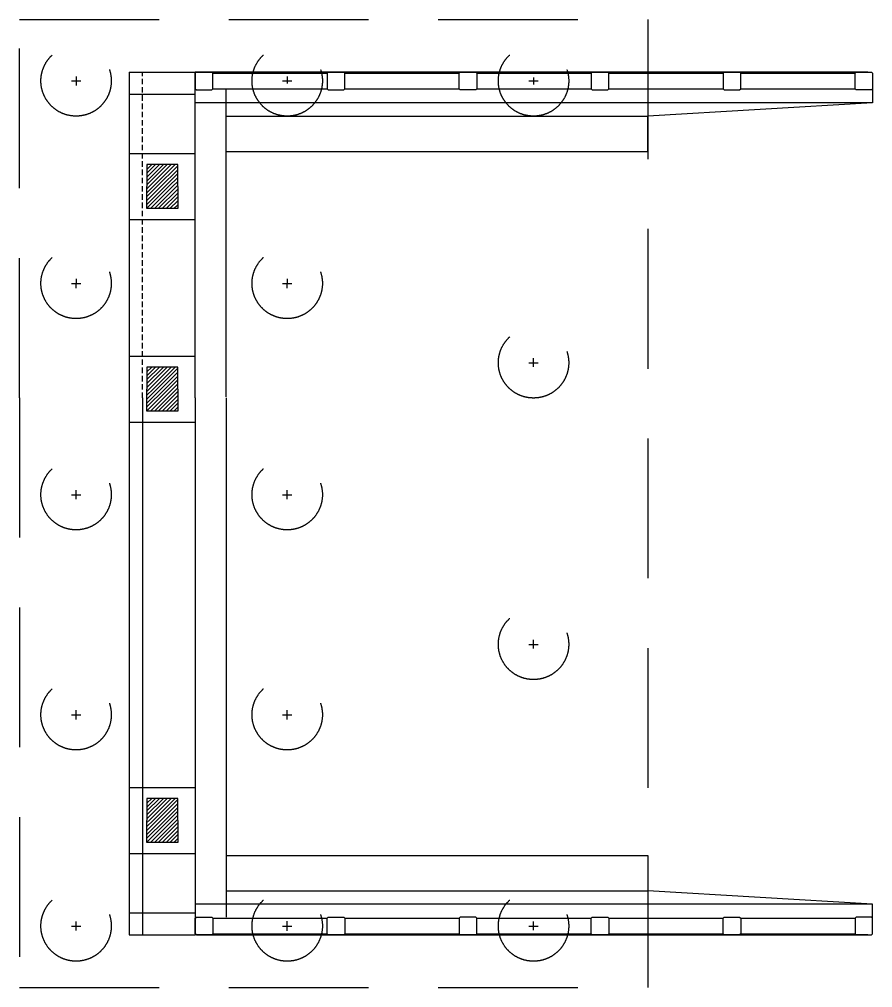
# Model space of a CAD drawing. Header units: millimetres. Extents: x 645430 to 1329725, y -477752 to 44877.
# Drawn here: x 694470 to 704170, y -357863 to -346863 of the extents above; entities that cross this region are included whole.
import ezdxf

# ---------------------------------------------------------------- set-up
doc = ezdxf.new("R2010")
doc.units = ezdxf.units.MM
doc.header["$LTSCALE"] = 250
doc.linetypes.add('DASHED', pattern=[19.05, 12.7, -6.35])
doc.linetypes.add('DASHED2', pattern=[0.375, 0.25, -0.125])
for name, color, linetype in [('Abutment W Line', 200, 'Continuous'), ('Extra Line', 145, 'Continuous'), ('hatch', 35, 'Continuous'), ('Pile', 11, 'Continuous'), ('Ralling', 6, 'Continuous')]:
    doc.layers.add(name, color=color, linetype=linetype)
pattern_1 = [(45, (9986524.455, 496088.378), (-22.09708691, 22.09708691), [])]
pattern_2 = [(45, (9986524.455, 493788.378), (-22.09708691, 22.09708691), [])]
pattern_3 = [(45, (9986524.455, 488888.378), (-22.09708691, 22.09708691), [])]

msp = doc.modelspace()

# ---------------------------------------------------------------- hatches: boundary and pattern name
at = {"layer": 'hatch', "linetype": 'Continuous', "lineweight": 13}
h = msp.add_hatch(dxfattribs=at)
h.set_pattern_fill('ANSI31', color=256, scale=250, style=0)
h.set_pattern_definition(pattern_1)
h.paths.add_polyline_path([(695920.1, -348762.5), (696270.1, -348762.5), (696270.1, -348512.5), (695920.1, -348512.5)])
h = msp.add_hatch(dxfattribs=at)
h.set_pattern_fill('ANSI31', color=256, scale=250, style=0)
h.set_pattern_definition(pattern_1)
h.paths.add_polyline_path([(695920.1, -348762.5), (696270.1, -348762.5), (696270.1, -349012.5), (695920.1, -349012.5)])
h = msp.add_hatch(dxfattribs=at)
h.set_pattern_fill('ANSI31', color=256, scale=250, style=0)
h.set_pattern_definition(pattern_2)
h.paths.add_polyline_path([(695920.1, -351062.5), (696270.1, -351062.5), (696270.1, -350812.5), (695920.1, -350812.5)])
h = msp.add_hatch(dxfattribs=at)
h.set_pattern_fill('ANSI31', color=256, scale=250, style=0)
h.set_pattern_definition(pattern_2)
h.paths.add_polyline_path([(695920.1, -351062.5), (696270.1, -351062.5), (696270.1, -351312.5), (695920.1, -351312.5)])
h = msp.add_hatch(dxfattribs=at)
h.set_pattern_fill('ANSI31', color=256, scale=250, style=0)
h.set_pattern_definition(pattern_3)
h.paths.add_polyline_path([(695920.1, -355962.5), (696270.1, -355962.5), (696270.1, -355712.5), (695920.1, -355712.5)])
h = msp.add_hatch(dxfattribs=at)
h.set_pattern_fill('ANSI31', color=256, scale=250, style=0)
h.set_pattern_definition(pattern_3)
h.paths.add_polyline_path([(695920.1, -355962.5), (696270.1, -355962.5), (696270.1, -356212.5), (695920.1, -356212.5)])

# ---------------------------------------------------------------- linework, layer by layer
at = {"layer": 'Abutment W Line', "ltscale": 5}
for p, q in [((695720.1, -347462.5), (696470.1, -347462.5)), ((695720.1, -347462.5), (695720.1, -357262.5)), ((696470.1, -351162.5), (696470.1, -347462.5)), ((704170.1, -347474.5), (704170.1, -347812.5)), ((696820.1, -351150.5), (696820.1, -347650.5)), ((695720.1, -347712.5), (696470.1, -347712.5)), ((696820.1, -347962.5), (701615.1, -347962.5)), ((701615.1, -348362.5), (701615.1, -347963.1)), ((696820.1, -348362.5), (701615.1, -348362.5)), ((696470.1, -351162.5), (696470.1, -357262.5)), ((696820.1, -351162.5), (696820.1, -357062.5)), ((696820.1, -356362.5), (701615.1, -356362.5)), ((701615.1, -356362.5), (701615.1, -356762.5)), ((696820.1, -356762.5), (701615.1, -356762.5)), ((704170.1, -357250.5), (704170.1, -356912.5)), ((695720.1, -357012.5), (696470.1, -357012.5)), ((695720.1, -357262.5), (696470.1, -357262.5))]:
    msp.add_line(p, q, dxfattribs=at)
at = {"layer": 'Abutment W Line', "linetype": 'DASHED2'}
msp.add_line((695870.1, -351162.5), (695870.1, -347462.5), dxfattribs=at)
at = {"layer": 'Abutment W Line'}
for p, q in [((704170.1, -347812.5), (701615.1, -347962.5)), ((704170.1, -356912.5), (701615.1, -356762.5))]:
    msp.add_line(p, q, dxfattribs=at)
at = {"layer": 'Extra Line'}
for p, q in [((695062.6, -347562.5), (695167.6, -347562.5)), ((695115.1, -347510), (695115.1, -347615)), ((697462.6, -347562.5), (697567.6, -347562.5)), ((697515.1, -347510), (697515.1, -347590)), ((700262.6, -347562.5), (700367.6, -347562.5)), ((700315.1, -347522.5), (700315.1, -347602.5)), ((695062.6, -349862.5), (695167.6, -349862.5)), ((695062.6, -349862.5), (695167.6, -349862.5)), ((695115.1, -349810), (695115.1, -349862.5)), ((695115.1, -349915), (695115.1, -349862.5)), ((697462.6, -349862.5), (697567.6, -349862.5)), ((697462.6, -349862.5), (697567.6, -349862.5)), ((697515.1, -349810), (697515.1, -349862.5)), ((697515.1, -349915), (697515.1, -349862.5)), ((700262.6, -350764.3), (700367.6, -350764.3)), ((700262.6, -350764.3), (700367.6, -350764.3)), ((700315.1, -350810.9), (700315.1, -350711.8)), ((695115.1, -352315), (695115.1, -352210)), ((695062.6, -352262.5), (695167.6, -352262.5)), ((700262.6, -353962.7), (700367.6, -353962.7)), ((700262.6, -353962.7), (700367.6, -353962.7)), ((700315.1, -354009.3), (700315.1, -353910.2)), ((695115.1, -354815), (695115.1, -354710)), ((695062.6, -354762.5), (695167.6, -354762.5)), ((695062.6, -357162.5), (695167.6, -357162.5)), ((695115.1, -357215), (695115.1, -357110)), ((697462.6, -357163), (697567.6, -357163)), ((697515.1, -357215.5), (697515.1, -357107.8)), ((700262.6, -357162.5), (700367.6, -357162.5)), ((700315.1, -357209.1), (700315.1, -357110))]:
    msp.add_line(p, q, dxfattribs=at)
at = {"layer": 'hatch', "linetype": 'Continuous', "lineweight": 25}
for p, q in [((695720.1, -348387.5), (696470.1, -348387.5)), ((695720.1, -349137.5), (696470.1, -349137.5)), ((695720.1, -350687.5), (696470.1, -350687.5)), ((695720.1, -351437.5), (696470.1, -351437.5)), ((695720.1, -355587.5), (696470.1, -355587.5)), ((695720.1, -356337.5), (696470.1, -356337.5))]:
    msp.add_line(p, q, dxfattribs=at)
for points in [[(696270.1, -348762.5), (696270.1, -348512.5), (695920.1, -348512.5), (695920.1, -348762.5)], [(696270.1, -348762.5), (696270.1, -349012.5), (695920.1, -349012.5), (695920.1, -348762.5)], [(696270.1, -351062.5), (696270.1, -350812.5), (695920.1, -350812.5), (695920.1, -351062.5)], [(696270.1, -351062.5), (696270.1, -351312.5), (695920.1, -351312.5), (695920.1, -351062.5)], [(696270.1, -355962.5), (696270.1, -355712.5), (695920.1, -355712.5), (695920.1, -355962.5)], [(696270.1, -355962.5), (696270.1, -356212.5), (695920.1, -356212.5), (695920.1, -355962.5)]]:
    msp.add_lwpolyline(points, dxfattribs=at)
at = {"layer": 'Pile', "linetype": 'DASHED', "ltscale": 0.5}
for p, q in [((694470.1, -346862.7), (701615.1, -346862.7)), ((694470.1, -351162.5), (694470.1, -346862.7)), ((701615.1, -346862.7), (701615.1, -357862.5)), ((694470.1, -351162.5), (694470.1, -357862.5)), ((694470.1, -357862.5), (701615.1, -357862.5))]:
    msp.add_line(p, q, dxfattribs=at)
at = {"layer": 'Pile', "linetype": 'DASHED', "ltscale": 2}
for p, q in [((695870.1, -351162.5), (695870.1, -357262.5)), ((697515.1, -352315), (697515.1, -352210)), ((697462.6, -352262.5), (697567.6, -352262.5)), ((697515.1, -354815), (697515.1, -354710)), ((697462.6, -354762.5), (697567.6, -354762.5))]:
    msp.add_line(p, q, dxfattribs=at)
at = {"layer": 'Pile', "linetype": 'DASHED', "ltscale": 0.5}
for centre in [(695115.1, -347562), (697515.1, -347562), (700315.1, -347562), (695115.1, -349862), (697515.1, -349862), (700315.1, -350764.3), (695115.1, -352262), (697515.1, -352262), (700315.1, -353962.7), (695115.1, -354762), (697515.1, -354762), (695115.1, -357162), (697515.1, -357162.5), (700315.1, -357162.5)]:
    msp.add_circle(centre, 400, dxfattribs=at)
at = {"layer": 'Ralling'}
for p, q in [((704115.1, -347462.5), (696470.1, -347462.5)), ((696482.1, -347462.5), (704115.1, -347462.5)), ((696670.1, -347474.5), (697970.1, -347474.5)), ((698170.1, -347474.5), (699470.1, -347474.5)), ((699670.1, -347474.5), (700970.1, -347474.5)), ((701170.1, -347474.5), (702470.1, -347474.5)), ((702670.1, -347474.5), (703970.1, -347474.5)), ((696670.1, -347650.5), (697970.1, -347650.5)), ((698170.1, -347650.5), (699470.1, -347650.5)), ((699670.1, -347650.5), (700970.1, -347650.5)), ((701170.1, -347650.5), (702470.1, -347650.5)), ((702670.1, -347650.5), (703970.1, -347650.5)), ((704170.1, -347812.5), (696470.1, -347812.5)), ((704170.1, -356912.5), (696470.1, -356912.5)), ((696670.1, -357074.5), (697970.1, -357074.5)), ((698170.1, -357074.5), (699470.1, -357074.5)), ((699670.1, -357074.5), (700970.1, -357074.5)), ((701170.1, -357074.5), (702470.1, -357074.5)), ((702670.1, -357074.5), (703970.1, -357074.5)), ((704115.1, -357262.5), (696470.1, -357262.5)), ((696482.1, -357262.5), (704115.1, -357262.5)), ((696670.1, -357250.5), (697970.1, -357250.5)), ((698170.1, -357250.5), (699470.1, -357250.5)), ((699670.1, -357250.5), (700970.1, -357250.5)), ((701170.1, -357250.5), (702470.1, -357250.5)), ((702670.1, -357250.5), (703970.1, -357250.5))]:
    msp.add_line(p, q, dxfattribs=at)
for points in [[(696482.1, -347662.5), (696658.1, -347662.5), (696670.1, -347650.5), (696670.1, -347474.5), (696658.1, -347462.5), (696482.1, -347462.5), (696470.1, -347474.5), (696470.1, -347650.5)], [(697982.1, -347662.5), (698158.1, -347662.5), (698170.1, -347650.5), (698170.1, -347474.5), (698158.1, -347462.5), (697982.1, -347462.5), (697970.1, -347474.5), (697970.1, -347650.5)], [(699658.1, -347662.5), (699482.1, -347662.5), (699470.1, -347650.5), (699470.1, -347474.5), (699482.1, -347462.5), (699658.1, -347462.5), (699670.1, -347474.5), (699670.1, -347650.5)], [(700982.1, -347662.5), (701158.1, -347662.5), (701170.1, -347650.5), (701170.1, -347474.5), (701158.1, -347462.5), (700982.1, -347462.5), (700970.1, -347474.5), (700970.1, -347650.5)], [(702482.1, -347662.5), (702658.1, -347662.5), (702670.1, -347650.5), (702670.1, -347474.5), (702658.1, -347462.5), (702482.1, -347462.5), (702470.1, -347474.5), (702470.1, -347650.5)], [(704158.1, -347662.5), (703982.1, -347662.5), (703970.1, -347650.5), (703970.1, -347474.5), (703982.1, -347462.5), (704158.1, -347462.5), (704170.1, -347474.5), (704170.1, -347650.5)], [(696482.1, -357062.5), (696658.1, -357062.5), (696670.1, -357074.5), (696670.1, -357250.5), (696658.1, -357262.5), (696482.1, -357262.5), (696470.1, -357250.5), (696470.1, -357074.5)], [(697982.1, -357062.5), (698158.1, -357062.5), (698170.1, -357074.5), (698170.1, -357250.5), (698158.1, -357262.5), (697982.1, -357262.5), (697970.1, -357250.5), (697970.1, -357074.5)], [(699658.1, -357062.5), (699482.1, -357062.5), (699470.1, -357074.5), (699470.1, -357250.5), (699482.1, -357262.5), (699658.1, -357262.5), (699670.1, -357250.5), (699670.1, -357074.5)], [(700982.1, -357062.5), (701158.1, -357062.5), (701170.1, -357074.5), (701170.1, -357250.5), (701158.1, -357262.5), (700982.1, -357262.5), (700970.1, -357250.5), (700970.1, -357074.5)], [(702482.1, -357062.5), (702658.1, -357062.5), (702670.1, -357074.5), (702670.1, -357250.5), (702658.1, -357262.5), (702482.1, -357262.5), (702470.1, -357250.5), (702470.1, -357074.5)], [(704158.1, -357062.5), (703982.1, -357062.5), (703970.1, -357074.5), (703970.1, -357250.5), (703982.1, -357262.5), (704158.1, -357262.5), (704170.1, -357250.5), (704170.1, -357074.5)]]:
    msp.add_lwpolyline(points, close=True, dxfattribs=at)

doc.saveas('drawing.dxf')
